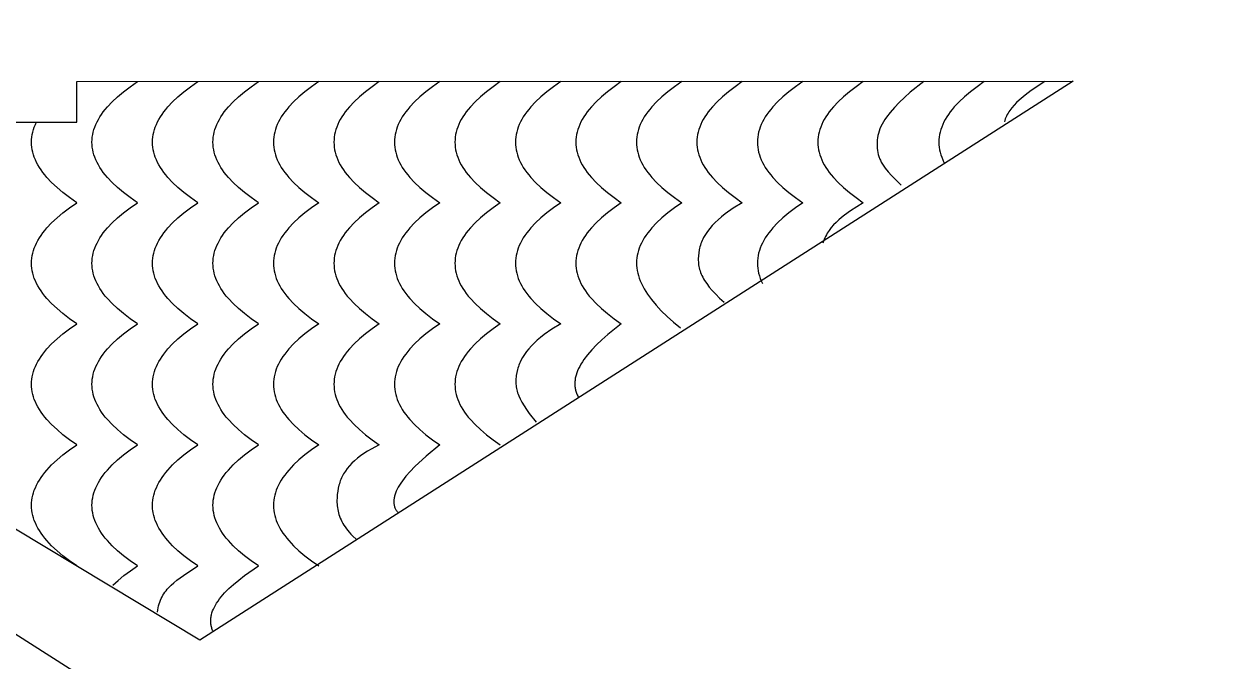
# Model space of a CAD drawing. Extents: x -831 to 1547, y -1426 to -385.
# Drawn here: x 245.9 to 334.8, y -857.3 to -809.9 of the extents above; entities that cross this region are included whole.
import ezdxf

# ---------------------------------------------------------------- set-up
doc = ezdxf.new("R2010")
doc.units = 0
doc.layers.add('CUT', color=18, linetype='CONTINUOUS')
doc.layers.add('ENGRAVE', color=1, linetype='CONTINUOUS')

msp = doc.modelspace()

# ---------------------------------------------------------------- linework, layer by layer
at = {"layer": 'CUT'}
for points in [[(334.842, -861.159), (254.442, -861.159), (174.042, -809.919), (133.842, -809.919), (93.642, -809.919), (13.242, -861.159), (-67.158, -861.159), (-67.158, -926.259), (93.474, -926.259), (133.842, -870.943), (174.211, -926.259), (334.842, -926.259)], [(189.867, -814.177), (237.8, -814.21), (237.8, -817.21), (249.8, -817.21), (249.8, -814.21), (323.919, -814.177), (258.946, -855.743)]]:
    msp.add_lwpolyline(points, close=True, dxfattribs=at)
at = {"layer": 'ENGRAVE'}
for points in [[(252.486, -851.649), (252.874, -851.289), (253.306, -850.929), (253.781, -850.569), (254.3, -850.209), (253.76, -849.834), (253.268, -849.459), (252.823, -849.084), (252.425, -848.709), (252.073, -848.334), (251.915, -848.147), (251.768, -847.959), (251.634, -847.772), (251.51, -847.584), (251.399, -847.397), (251.3, -847.209), (251.212, -847.022), (251.135, -846.834), (251.071, -846.647), (251.018, -846.459), (250.977, -846.272), (250.948, -846.084), (250.93, -845.897), (250.925, -845.709), (250.93, -845.522), (250.948, -845.334), (250.977, -845.147), (251.018, -844.959), (251.071, -844.772), (251.135, -844.584), (251.212, -844.397), (251.3, -844.209), (251.399, -844.022), (251.51, -843.834), (251.634, -843.647), (251.768, -843.459), (251.915, -843.272), (252.073, -843.084), (252.425, -842.709), (252.823, -842.334), (253.268, -841.959), (253.76, -841.584), (254.3, -841.209), (253.76, -840.834), (253.268, -840.459), (252.823, -840.084), (252.425, -839.709), (252.073, -839.334), (251.915, -839.147), (251.768, -838.959), (251.634, -838.772), (251.51, -838.584), (251.399, -838.397), (251.3, -838.209), (251.212, -838.022), (251.135, -837.834), (251.071, -837.647), (251.018, -837.459), (250.977, -837.272), (250.948, -837.084), (250.93, -836.897), (250.925, -836.709), (250.93, -836.522), (250.948, -836.334), (250.977, -836.147), (251.018, -835.959), (251.071, -835.772), (251.135, -835.584), (251.212, -835.397), (251.3, -835.209), (251.399, -835.022), (251.51, -834.834), (251.634, -834.647), (251.768, -834.459), (251.915, -834.272), (252.073, -834.084), (252.425, -833.709), (252.823, -833.334), (253.268, -832.959), (253.76, -832.584), (254.3, -832.209), (253.76, -831.834), (253.268, -831.459), (252.823, -831.084), (252.425, -830.709), (252.073, -830.334), (251.915, -830.147), (251.768, -829.959), (251.634, -829.772), (251.51, -829.584), (251.399, -829.397), (251.3, -829.209), (251.212, -829.022), (251.135, -828.834), (251.071, -828.647), (251.018, -828.459), (250.977, -828.272), (250.948, -828.084), (250.93, -827.897), (250.925, -827.709), (250.93, -827.522), (250.948, -827.334), (250.977, -827.147), (251.018, -826.959), (251.071, -826.772), (251.135, -826.584), (251.212, -826.397), (251.3, -826.209), (251.399, -826.022), (251.51, -825.834), (251.634, -825.647), (251.768, -825.459), (251.915, -825.272), (252.073, -825.084), (252.425, -824.709), (252.823, -824.334), (253.268, -823.959), (253.76, -823.584), (254.3, -823.209), (253.76, -822.834), (253.268, -822.459), (252.823, -822.084), (252.425, -821.709), (252.073, -821.334), (251.915, -821.147), (251.768, -820.959), (251.634, -820.772), (251.51, -820.584), (251.399, -820.397), (251.3, -820.209), (251.212, -820.022), (251.135, -819.834), (251.071, -819.647), (251.018, -819.459), (250.977, -819.272), (250.948, -819.084), (250.93, -818.897), (250.925, -818.709), (250.93, -818.522), (250.948, -818.334), (250.977, -818.147), (251.018, -817.959), (251.071, -817.772), (251.135, -817.584), (251.212, -817.397), (251.3, -817.209), (251.399, -817.022), (251.51, -816.834), (251.634, -816.647), (251.768, -816.459), (251.915, -816.272), (252.073, -816.084), (252.425, -815.709), (252.823, -815.334), (253.268, -814.959), (253.76, -814.584), (254.3, -814.209)], [(255.8, -853.645), (255.82, -853.485), (255.847, -853.331), (255.88, -853.183), (255.919, -853.04), (255.965, -852.902), (256.016, -852.769), (256.072, -852.64), (256.134, -852.516), (256.202, -852.396), (256.274, -852.28), (256.351, -852.168), (256.433, -852.059), (256.52, -851.953), (256.611, -851.849), (256.805, -851.651), (257.015, -851.461), (257.239, -851.278), (257.724, -850.924), (258.8, -850.209), (258.26, -849.834), (257.768, -849.459), (257.323, -849.084), (256.925, -848.709), (256.573, -848.334), (256.415, -848.147), (256.268, -847.959), (256.134, -847.772), (256.01, -847.584), (255.899, -847.397), (255.8, -847.209), (255.712, -847.022), (255.635, -846.834), (255.571, -846.647), (255.518, -846.459), (255.477, -846.272), (255.448, -846.084), (255.438, -845.991), (255.43, -845.897), (255.425, -845.709), (255.43, -845.522), (255.448, -845.334), (255.477, -845.147), (255.518, -844.959), (255.571, -844.772), (255.635, -844.584), (255.712, -844.397), (255.8, -844.209), (255.899, -844.022), (256.01, -843.834), (256.134, -843.647), (256.268, -843.459), (256.415, -843.272), (256.573, -843.084), (256.925, -842.709), (257.323, -842.334), (257.768, -841.959), (258.26, -841.584), (258.8, -841.209), (258.26, -840.834), (257.768, -840.459), (257.323, -840.084), (256.925, -839.709), (256.573, -839.334), (256.415, -839.147), (256.268, -838.959), (256.134, -838.772), (256.01, -838.584), (255.899, -838.397), (255.8, -838.209), (255.712, -838.022), (255.635, -837.834), (255.571, -837.647), (255.518, -837.459), (255.477, -837.272), (255.448, -837.084), (255.43, -836.897), (255.425, -836.709), (255.43, -836.522), (255.448, -836.334), (255.477, -836.147), (255.518, -835.959), (255.571, -835.772), (255.635, -835.584), (255.712, -835.397), (255.8, -835.209), (255.899, -835.022), (256.01, -834.834), (256.134, -834.647), (256.268, -834.459), (256.415, -834.272), (256.573, -834.084), (256.925, -833.709), (257.323, -833.334), (257.768, -832.959), (258.26, -832.584), (258.8, -832.209), (258.26, -831.834), (257.768, -831.459), (257.323, -831.084), (256.925, -830.709), (256.573, -830.334), (256.415, -830.147), (256.268, -829.959), (256.134, -829.772), (256.01, -829.584), (255.899, -829.397), (255.8, -829.209), (255.712, -829.022), (255.635, -828.834), (255.571, -828.647), (255.518, -828.459), (255.477, -828.272), (255.448, -828.084), (255.43, -827.897), (255.425, -827.709), (255.43, -827.522), (255.448, -827.334), (255.477, -827.147), (255.518, -826.959), (255.571, -826.772), (255.635, -826.584), (255.712, -826.397), (255.8, -826.209), (255.899, -826.022), (256.01, -825.834), (256.134, -825.647), (256.268, -825.459), (256.415, -825.272), (256.573, -825.084), (256.925, -824.709), (257.323, -824.334), (257.768, -823.959), (258.26, -823.584), (258.8, -823.209), (258.26, -822.834), (257.768, -822.459), (257.323, -822.084), (256.925, -821.709), (256.573, -821.334), (256.415, -821.147), (256.268, -820.959), (256.134, -820.772), (256.01, -820.584), (255.899, -820.397), (255.8, -820.209), (255.712, -820.022), (255.635, -819.834), (255.571, -819.647), (255.518, -819.459), (255.477, -819.272), (255.448, -819.084), (255.43, -818.897), (255.425, -818.709), (255.43, -818.522), (255.448, -818.334), (255.477, -818.147), (255.518, -817.959), (255.571, -817.772), (255.635, -817.584), (255.712, -817.397), (255.8, -817.209), (255.899, -817.022), (256.01, -816.834), (256.134, -816.647), (256.268, -816.459), (256.415, -816.272), (256.573, -816.084), (256.925, -815.709), (257.323, -815.334), (257.768, -814.959), (258.26, -814.584), (258.8, -814.209)], [(259.928, -855.069), (259.9, -855.004), (259.875, -854.939), (259.852, -854.874), (259.831, -854.808), (259.813, -854.742), (259.798, -854.676), (259.785, -854.609), (259.775, -854.542), (259.767, -854.475), (259.762, -854.407), (259.759, -854.339), (259.76, -854.271), (259.762, -854.202), (259.767, -854.133), (259.775, -854.063), (259.785, -853.993), (259.798, -853.923), (259.814, -853.852), (259.852, -853.71), (259.901, -853.566), (259.96, -853.42), (260.03, -853.274), (260.109, -853.125), (260.199, -852.976), (260.3, -852.825), (260.41, -852.673), (260.528, -852.521), (260.794, -852.215), (261.1, -851.905), (261.448, -851.588), (261.839, -851.263), (262.277, -850.926), (263.3, -850.209), (262.76, -849.834), (262.268, -849.459), (261.823, -849.084), (261.425, -848.709), (261.073, -848.334), (260.915, -848.147), (260.768, -847.959), (260.634, -847.772), (260.51, -847.584), (260.399, -847.397), (260.3, -847.209), (260.212, -847.022), (260.135, -846.834), (260.071, -846.647), (260.018, -846.459), (259.977, -846.272), (259.948, -846.084), (259.93, -845.897), (259.925, -845.709), (259.93, -845.522), (259.948, -845.334), (259.977, -845.147), (260.018, -844.959), (260.071, -844.772), (260.135, -844.584), (260.212, -844.397), (260.3, -844.209), (260.399, -844.022), (260.51, -843.834), (260.634, -843.647), (260.768, -843.459), (260.915, -843.272), (261.073, -843.084), (261.425, -842.709), (261.823, -842.334), (262.268, -841.959), (262.76, -841.584), (263.3, -841.209), (262.76, -840.834), (262.268, -840.459), (261.823, -840.084), (261.425, -839.709), (261.073, -839.334), (260.915, -839.147), (260.768, -838.959), (260.634, -838.772), (260.51, -838.584), (260.399, -838.397), (260.3, -838.209), (260.212, -838.022), (260.135, -837.834), (260.071, -837.647), (260.018, -837.459), (259.977, -837.272), (259.948, -837.084), (259.93, -836.897), (259.925, -836.709), (259.93, -836.522), (259.948, -836.334), (259.977, -836.147), (260.018, -835.959), (260.071, -835.772), (260.135, -835.584), (260.212, -835.397), (260.3, -835.209), (260.399, -835.022), (260.51, -834.834), (260.634, -834.647), (260.768, -834.459), (260.915, -834.272), (261.073, -834.084), (261.425, -833.709), (261.823, -833.334), (262.268, -832.959), (262.76, -832.584), (263.3, -832.209), (262.76, -831.834), (262.268, -831.459), (261.823, -831.084), (261.425, -830.709), (261.073, -830.334), (260.915, -830.147), (260.768, -829.959), (260.634, -829.772), (260.51, -829.584), (260.399, -829.397), (260.3, -829.209), (260.212, -829.022), (260.135, -828.834), (260.071, -828.647), (260.018, -828.459), (259.977, -828.272), (259.948, -828.084), (259.93, -827.897), (259.925, -827.709), (259.93, -827.522), (259.948, -827.334), (259.977, -827.147), (260.018, -826.959), (260.071, -826.772), (260.135, -826.584), (260.212, -826.397), (260.3, -826.209), (260.399, -826.022), (260.51, -825.834), (260.634, -825.647), (260.768, -825.459), (260.915, -825.272), (261.073, -825.084), (261.425, -824.709), (261.823, -824.334), (262.268, -823.959), (262.76, -823.584), (263.3, -823.209), (262.76, -822.834), (262.268, -822.459), (261.823, -822.084), (261.425, -821.709), (261.073, -821.334), (260.915, -821.147), (260.768, -820.959), (260.634, -820.772), (260.51, -820.584), (260.399, -820.397), (260.3, -820.209), (260.212, -820.022), (260.135, -819.834), (260.071, -819.647), (260.018, -819.459), (259.977, -819.272), (259.948, -819.084), (259.93, -818.897), (259.925, -818.709), (259.93, -818.522), (259.948, -818.334), (259.977, -818.147), (260.018, -817.959), (260.071, -817.772), (260.135, -817.584), (260.212, -817.397), (260.3, -817.209), (260.399, -817.022), (260.51, -816.834), (260.634, -816.647), (260.768, -816.459), (260.915, -816.272), (261.073, -816.084), (261.425, -815.709), (261.823, -815.334), (262.268, -814.959), (262.76, -814.584), (263.3, -814.209)], [(267.8, -814.209), (267.26, -814.584), (266.768, -814.959), (266.323, -815.334), (265.925, -815.709), (265.573, -816.084), (265.415, -816.272), (265.268, -816.459), (265.134, -816.647), (265.01, -816.834), (264.899, -817.022), (264.8, -817.209), (264.712, -817.397), (264.635, -817.584), (264.571, -817.772), (264.518, -817.959), (264.477, -818.147), (264.448, -818.334), (264.43, -818.522), (264.425, -818.709), (264.43, -818.897), (264.448, -819.084), (264.477, -819.272), (264.518, -819.459), (264.571, -819.647), (264.635, -819.834), (264.712, -820.022), (264.8, -820.209), (264.899, -820.397), (265.01, -820.584), (265.134, -820.772), (265.268, -820.959), (265.415, -821.147), (265.573, -821.334), (265.925, -821.709), (266.323, -822.084), (266.768, -822.459), (267.26, -822.834), (267.8, -823.209), (267.26, -823.584), (266.768, -823.959), (266.323, -824.334), (265.925, -824.709), (265.573, -825.084), (265.415, -825.272), (265.268, -825.459), (265.134, -825.647), (265.01, -825.834), (264.899, -826.022), (264.8, -826.209), (264.712, -826.397), (264.635, -826.584), (264.571, -826.772), (264.518, -826.959), (264.477, -827.147), (264.448, -827.334), (264.43, -827.522), (264.425, -827.709), (264.43, -827.897), (264.448, -828.084), (264.477, -828.272), (264.518, -828.459), (264.571, -828.647), (264.635, -828.834), (264.712, -829.022), (264.8, -829.209), (264.899, -829.397), (265.01, -829.584), (265.134, -829.772), (265.268, -829.959), (265.415, -830.147), (265.573, -830.334), (265.925, -830.709), (266.323, -831.084), (266.768, -831.459), (267.26, -831.834), (267.8, -832.209), (267.26, -832.584), (266.768, -832.959), (266.323, -833.334), (265.925, -833.709), (265.573, -834.084), (265.415, -834.272), (265.268, -834.459), (265.134, -834.647), (265.01, -834.834), (264.899, -835.022), (264.8, -835.209), (264.712, -835.397), (264.635, -835.584), (264.571, -835.772), (264.518, -835.959), (264.477, -836.147), (264.448, -836.334), (264.43, -836.522), (264.425, -836.709), (264.43, -836.897), (264.448, -837.084), (264.477, -837.272), (264.518, -837.459), (264.571, -837.647), (264.635, -837.834), (264.712, -838.022), (264.8, -838.209), (264.899, -838.397), (265.01, -838.584), (265.134, -838.772), (265.268, -838.959), (265.415, -839.147), (265.573, -839.334), (265.925, -839.709), (266.323, -840.084), (266.768, -840.459), (267.26, -840.834), (267.8, -841.209), (267.26, -841.584), (266.768, -841.959), (266.323, -842.334), (265.925, -842.709), (265.573, -843.084), (265.415, -843.272), (265.268, -843.459), (265.134, -843.647), (265.01, -843.834), (264.899, -844.022), (264.8, -844.209), (264.712, -844.397), (264.635, -844.584), (264.571, -844.772), (264.518, -844.959), (264.477, -845.147), (264.448, -845.334), (264.43, -845.522), (264.425, -845.709), (264.43, -845.897), (264.448, -846.084), (264.477, -846.272), (264.518, -846.459), (264.571, -846.647), (264.635, -846.834), (264.712, -847.022), (264.8, -847.209), (264.899, -847.397), (265.01, -847.584), (265.134, -847.772), (265.268, -847.959), (265.415, -848.147), (265.573, -848.334), (265.925, -848.709), (266.323, -849.084), (266.768, -849.459), (267.26, -849.834), (267.8, -850.209)], [(272.3, -814.209), (271.76, -814.584), (271.268, -814.959), (270.823, -815.334), (270.425, -815.709), (270.073, -816.084), (269.915, -816.272), (269.768, -816.459), (269.634, -816.647), (269.51, -816.834), (269.399, -817.022), (269.3, -817.209), (269.212, -817.397), (269.135, -817.584), (269.071, -817.772), (269.018, -817.959), (268.977, -818.147), (268.948, -818.334), (268.93, -818.522), (268.925, -818.709), (268.93, -818.897), (268.948, -819.084), (268.977, -819.272), (269.018, -819.459), (269.071, -819.647), (269.135, -819.834), (269.212, -820.022), (269.3, -820.209), (269.399, -820.397), (269.51, -820.584), (269.634, -820.772), (269.768, -820.959), (269.915, -821.147), (270.073, -821.334), (270.425, -821.709), (270.823, -822.084), (271.268, -822.459), (271.76, -822.834), (272.3, -823.209), (271.76, -823.584), (271.268, -823.959), (270.823, -824.334), (270.425, -824.709), (270.073, -825.084), (269.915, -825.272), (269.768, -825.459), (269.634, -825.647), (269.51, -825.834), (269.399, -826.022), (269.3, -826.209), (269.212, -826.397), (269.135, -826.584), (269.071, -826.772), (269.018, -826.959), (268.977, -827.147), (268.948, -827.334), (268.93, -827.522), (268.925, -827.709), (268.93, -827.897), (268.948, -828.084), (268.977, -828.272), (269.018, -828.459), (269.071, -828.647), (269.135, -828.834), (269.212, -829.022), (269.3, -829.209), (269.399, -829.397), (269.51, -829.584), (269.634, -829.772), (269.768, -829.959), (269.915, -830.147), (270.073, -830.334), (270.425, -830.709), (270.823, -831.084), (271.268, -831.459), (271.76, -831.834), (272.3, -832.209), (271.76, -832.584), (271.268, -832.959), (270.823, -833.334), (270.425, -833.709), (270.073, -834.084), (269.915, -834.272), (269.768, -834.459), (269.634, -834.647), (269.51, -834.834), (269.399, -835.022), (269.3, -835.209), (269.212, -835.397), (269.135, -835.584), (269.071, -835.772), (269.018, -835.959), (268.977, -836.147), (268.948, -836.334), (268.93, -836.522), (268.925, -836.709), (268.93, -836.897), (268.948, -837.084), (268.977, -837.272), (269.018, -837.459), (269.071, -837.647), (269.135, -837.834), (269.212, -838.022), (269.3, -838.209), (269.399, -838.397), (269.51, -838.584), (269.634, -838.772), (269.768, -838.959), (269.915, -839.147), (270.073, -839.334), (270.425, -839.709), (270.823, -840.084), (271.268, -840.459), (271.76, -840.834), (272.3, -841.209), (271.689, -841.528), (271.409, -841.694), (271.146, -841.863), (270.899, -842.036), (270.67, -842.214), (270.457, -842.395), (270.261, -842.581), (270.082, -842.77), (269.92, -842.964), (269.775, -843.161), (269.646, -843.363), (269.588, -843.465), (269.534, -843.569), (269.484, -843.673), (269.439, -843.778), (269.398, -843.884), (269.361, -843.992), (269.328, -844.1), (269.3, -844.209), (269.25, -844.432), (269.207, -844.661), (269.174, -844.896), (269.152, -845.136), (269.145, -845.38), (269.147, -845.504), (269.154, -845.629), (269.165, -845.755), (269.181, -845.881), (269.202, -846.008), (269.228, -846.137), (269.26, -846.265), (269.298, -846.395), (269.342, -846.525), (269.393, -846.655), (269.45, -846.786), (269.515, -846.918), (269.586, -847.049), (269.666, -847.181), (269.753, -847.313), (269.848, -847.445), (269.952, -847.578), (270.064, -847.71), (270.185, -847.842), (270.316, -847.974), (270.605, -848.238)], [(276.8, -814.209), (276.26, -814.584), (275.768, -814.959), (275.323, -815.334), (274.925, -815.709), (274.573, -816.084), (274.415, -816.272), (274.268, -816.459), (274.134, -816.647), (274.01, -816.834), (273.899, -817.022), (273.8, -817.209), (273.712, -817.397), (273.635, -817.584), (273.571, -817.772), (273.518, -817.959), (273.477, -818.147), (273.448, -818.334), (273.43, -818.522), (273.425, -818.709), (273.43, -818.897), (273.448, -819.084), (273.477, -819.272), (273.518, -819.459), (273.571, -819.647), (273.635, -819.834), (273.712, -820.022), (273.8, -820.209), (273.899, -820.397), (274.01, -820.584), (274.134, -820.772), (274.268, -820.959), (274.415, -821.147), (274.573, -821.334), (274.925, -821.709), (275.323, -822.084), (275.768, -822.459), (276.26, -822.834), (276.8, -823.209), (276.26, -823.584), (275.768, -823.959), (275.323, -824.334), (274.925, -824.709), (274.573, -825.084), (274.415, -825.272), (274.268, -825.459), (274.134, -825.647), (274.01, -825.834), (273.899, -826.022), (273.8, -826.209), (273.712, -826.397), (273.635, -826.584), (273.571, -826.772), (273.518, -826.959), (273.477, -827.147), (273.448, -827.334), (273.43, -827.522), (273.425, -827.709), (273.43, -827.897), (273.448, -828.084), (273.477, -828.272), (273.518, -828.459), (273.571, -828.647), (273.635, -828.834), (273.712, -829.022), (273.8, -829.209), (273.899, -829.397), (274.01, -829.584), (274.134, -829.772), (274.268, -829.959), (274.415, -830.147), (274.573, -830.334), (274.925, -830.709), (275.323, -831.084), (275.768, -831.459), (276.26, -831.834), (276.8, -832.209), (276.26, -832.584), (275.768, -832.959), (275.323, -833.334), (274.925, -833.709), (274.573, -834.084), (274.415, -834.272), (274.268, -834.459), (274.134, -834.647), (274.01, -834.834), (273.899, -835.022), (273.8, -835.209), (273.712, -835.397), (273.635, -835.584), (273.571, -835.772), (273.518, -835.959), (273.477, -836.147), (273.448, -836.334), (273.43, -836.522), (273.425, -836.709), (273.43, -836.897), (273.448, -837.084), (273.477, -837.272), (273.518, -837.459), (273.571, -837.647), (273.635, -837.834), (273.712, -838.022), (273.8, -838.209), (273.899, -838.397), (274.01, -838.584), (274.134, -838.772), (274.268, -838.959), (274.415, -839.147), (274.573, -839.334), (274.925, -839.709), (275.323, -840.084), (275.768, -840.459), (276.26, -840.834), (276.8, -841.209), (275.779, -842.049), (274.939, -842.829), (274.587, -843.196), (274.279, -843.549), (274.017, -843.887), (273.903, -844.05), (273.8, -844.209), (273.708, -844.365), (273.627, -844.517), (273.558, -844.665), (273.5, -844.81), (273.453, -844.951), (273.434, -845.02), (273.418, -845.088), (273.404, -845.155), (273.393, -845.221), (273.385, -845.286), (273.38, -845.351), (273.378, -845.414), (273.378, -845.477), (273.382, -845.538), (273.388, -845.599), (273.397, -845.659), (273.409, -845.717), (273.423, -845.775), (273.441, -845.832), (273.461, -845.888), (273.484, -845.943), (273.51, -845.997), (273.538, -846.05), (273.57, -846.102), (273.604, -846.154), (273.641, -846.204), (273.681, -846.253)], [(281.3, -814.209), (280.76, -814.584), (280.268, -814.959), (279.823, -815.334), (279.425, -815.709), (279.073, -816.084), (278.915, -816.272), (278.768, -816.459), (278.634, -816.647), (278.51, -816.834), (278.399, -817.022), (278.3, -817.209), (278.212, -817.397), (278.135, -817.584), (278.071, -817.772), (278.018, -817.959), (277.977, -818.147), (277.948, -818.334), (277.93, -818.522), (277.925, -818.709), (277.93, -818.897), (277.948, -819.084), (277.977, -819.272), (278.018, -819.459), (278.071, -819.647), (278.135, -819.834), (278.212, -820.022), (278.3, -820.209), (278.399, -820.397), (278.51, -820.584), (278.634, -820.772), (278.768, -820.959), (278.915, -821.147), (279.073, -821.334), (279.425, -821.709), (279.823, -822.084), (280.268, -822.459), (280.76, -822.834), (281.3, -823.209), (280.76, -823.584), (280.268, -823.959), (279.823, -824.334), (279.425, -824.709), (279.073, -825.084), (278.915, -825.272), (278.768, -825.459), (278.634, -825.647), (278.51, -825.834), (278.399, -826.022), (278.3, -826.209), (278.212, -826.397), (278.135, -826.584), (278.071, -826.772), (278.018, -826.959), (277.977, -827.147), (277.948, -827.334), (277.93, -827.522), (277.925, -827.709), (277.93, -827.897), (277.948, -828.084), (277.977, -828.272), (278.018, -828.459), (278.071, -828.647), (278.135, -828.834), (278.212, -829.022), (278.3, -829.209), (278.399, -829.397), (278.51, -829.584), (278.634, -829.772), (278.768, -829.959), (278.915, -830.147), (279.073, -830.334), (279.425, -830.709), (279.823, -831.084), (280.268, -831.459), (280.76, -831.834), (281.3, -832.209), (280.76, -832.584), (280.268, -832.959), (279.823, -833.334), (279.425, -833.709), (279.073, -834.084), (278.915, -834.272), (278.768, -834.459), (278.634, -834.647), (278.51, -834.834), (278.399, -835.022), (278.3, -835.209), (278.212, -835.397), (278.135, -835.584), (278.071, -835.772), (278.018, -835.959), (277.977, -836.147), (277.948, -836.334), (277.93, -836.522), (277.925, -836.709), (277.93, -836.897), (277.948, -837.084), (277.977, -837.272), (278.018, -837.459), (278.071, -837.647), (278.135, -837.834), (278.212, -838.022), (278.3, -838.209), (278.399, -838.397), (278.51, -838.584), (278.634, -838.772), (278.768, -838.959), (278.915, -839.147), (279.073, -839.334), (279.425, -839.709), (279.823, -840.084), (280.268, -840.459), (280.76, -840.834), (281.3, -841.209)], [(285.8, -814.209), (285.26, -814.584), (284.768, -814.959), (284.323, -815.334), (283.925, -815.709), (283.573, -816.084), (283.415, -816.272), (283.268, -816.459), (283.134, -816.647), (283.01, -816.834), (282.899, -817.022), (282.8, -817.209), (282.712, -817.397), (282.635, -817.584), (282.571, -817.772), (282.518, -817.959), (282.477, -818.147), (282.448, -818.334), (282.43, -818.522), (282.425, -818.709), (282.43, -818.897), (282.448, -819.084), (282.477, -819.272), (282.518, -819.459), (282.571, -819.647), (282.635, -819.834), (282.712, -820.022), (282.8, -820.209), (282.899, -820.397), (283.01, -820.584), (283.134, -820.772), (283.268, -820.959), (283.415, -821.147), (283.573, -821.334), (283.925, -821.709), (284.323, -822.084), (284.768, -822.459), (285.26, -822.834), (285.8, -823.209), (285.26, -823.584), (284.768, -823.959), (284.323, -824.334), (283.925, -824.709), (283.573, -825.084), (283.415, -825.272), (283.268, -825.459), (283.134, -825.647), (283.01, -825.834), (282.899, -826.022), (282.8, -826.209), (282.712, -826.397), (282.635, -826.584), (282.571, -826.772), (282.518, -826.959), (282.477, -827.147), (282.448, -827.334), (282.43, -827.522), (282.425, -827.709), (282.43, -827.897), (282.448, -828.084), (282.477, -828.272), (282.518, -828.459), (282.571, -828.647), (282.635, -828.834), (282.712, -829.022), (282.8, -829.209), (282.899, -829.397), (283.01, -829.584), (283.134, -829.772), (283.268, -829.959), (283.415, -830.147), (283.573, -830.334), (283.925, -830.709), (284.323, -831.084), (284.768, -831.459), (285.26, -831.834), (285.8, -832.209), (285.144, -832.609), (284.561, -833.017), (284.297, -833.224), (284.05, -833.432), (283.821, -833.643), (283.611, -833.855), (283.418, -834.069), (283.244, -834.285), (283.087, -834.503), (282.949, -834.723), (282.828, -834.945), (282.775, -835.056), (282.726, -835.168), (282.681, -835.281), (282.642, -835.394), (282.606, -835.507), (282.575, -835.621), (282.524, -835.846), (282.485, -836.063), (282.471, -836.17), (282.46, -836.276), (282.453, -836.382), (282.45, -836.487), (282.452, -836.592), (282.457, -836.696), (282.467, -836.802), (282.481, -836.907), (282.5, -837.014), (282.524, -837.121), (282.553, -837.23), (282.587, -837.341), (282.627, -837.453), (282.672, -837.567), (282.779, -837.803), (282.91, -838.049), (283.065, -838.309), (283.247, -838.583), (283.457, -838.875), (283.963, -839.517)], [(290.3, -814.209), (289.76, -814.584), (289.268, -814.959), (288.823, -815.334), (288.425, -815.709), (288.073, -816.084), (287.915, -816.272), (287.768, -816.459), (287.634, -816.647), (287.51, -816.834), (287.399, -817.022), (287.3, -817.209), (287.212, -817.397), (287.135, -817.584), (287.071, -817.772), (287.018, -817.959), (286.977, -818.147), (286.948, -818.334), (286.93, -818.522), (286.925, -818.709), (286.93, -818.897), (286.948, -819.084), (286.977, -819.272), (287.018, -819.459), (287.071, -819.647), (287.135, -819.834), (287.212, -820.022), (287.3, -820.209), (287.399, -820.397), (287.51, -820.584), (287.634, -820.772), (287.768, -820.959), (287.915, -821.147), (288.073, -821.334), (288.425, -821.709), (288.823, -822.084), (289.268, -822.459), (289.76, -822.834), (290.3, -823.209), (289.76, -823.584), (289.268, -823.959), (288.823, -824.334), (288.425, -824.709), (288.073, -825.084), (287.915, -825.272), (287.768, -825.459), (287.634, -825.647), (287.51, -825.834), (287.399, -826.022), (287.3, -826.209), (287.212, -826.397), (287.135, -826.584), (287.071, -826.772), (287.018, -826.959), (286.977, -827.147), (286.948, -827.334), (286.93, -827.522), (286.925, -827.709), (286.93, -827.897), (286.948, -828.084), (286.977, -828.272), (287.018, -828.459), (287.071, -828.647), (287.135, -828.834), (287.212, -829.022), (287.3, -829.209), (287.399, -829.397), (287.51, -829.584), (287.634, -829.772), (287.768, -829.959), (287.915, -830.147), (288.073, -830.334), (288.425, -830.709), (288.823, -831.084), (289.268, -831.459), (289.76, -831.834), (290.3, -832.209), (289.287, -833.013), (288.847, -833.401), (288.45, -833.781), (288.097, -834.151), (287.788, -834.513), (287.522, -834.866), (287.405, -835.039), (287.3, -835.209), (287.205, -835.378), (287.121, -835.544), (287.048, -835.709), (286.986, -835.87), (286.935, -836.03), (286.895, -836.188), (286.879, -836.265), (286.866, -836.343), (286.856, -836.42), (286.848, -836.496), (286.843, -836.571), (286.841, -836.647), (286.841, -836.721), (286.844, -836.795), (286.85, -836.869), (286.859, -836.941), (286.87, -837.014), (286.884, -837.086), (286.901, -837.157), (286.92, -837.227), (286.943, -837.298), (286.968, -837.367), (286.995, -837.436), (287.026, -837.505), (287.059, -837.572), (287.095, -837.64)], [(294.8, -814.209), (294.26, -814.584), (293.768, -814.959), (293.323, -815.334), (292.925, -815.709), (292.573, -816.084), (292.415, -816.272), (292.268, -816.459), (292.134, -816.647), (292.01, -816.834), (291.899, -817.022), (291.8, -817.209), (291.712, -817.397), (291.635, -817.584), (291.571, -817.772), (291.518, -817.959), (291.477, -818.147), (291.448, -818.334), (291.43, -818.522), (291.425, -818.709), (291.43, -818.897), (291.448, -819.084), (291.477, -819.272), (291.518, -819.459), (291.571, -819.647), (291.635, -819.834), (291.712, -820.022), (291.8, -820.209), (291.899, -820.397), (292.01, -820.584), (292.134, -820.772), (292.268, -820.959), (292.415, -821.147), (292.573, -821.334), (292.925, -821.709), (293.323, -822.084), (293.768, -822.459), (294.26, -822.834), (294.8, -823.209), (294.26, -823.584), (293.768, -823.959), (293.323, -824.334), (292.925, -824.709), (292.573, -825.084), (292.415, -825.272), (292.268, -825.459), (292.134, -825.647), (292.01, -825.834), (291.899, -826.022), (291.8, -826.209), (291.712, -826.396), (291.636, -826.582), (291.572, -826.767), (291.521, -826.952), (291.48, -827.136), (291.452, -827.32), (291.435, -827.505), (291.431, -827.597), (291.43, -827.69), (291.437, -827.875), (291.455, -828.061), (291.484, -828.249), (291.525, -828.437), (291.577, -828.627), (291.64, -828.819), (291.714, -829.013), (291.8, -829.209), (291.896, -829.407), (292.004, -829.606), (292.123, -829.807), (292.254, -830.008), (292.549, -830.415), (292.89, -830.827), (293.276, -831.244), (293.708, -831.666), (294.185, -832.092), (294.707, -832.524)], [(299.3, -814.209), (298.76, -814.584), (298.268, -814.959), (297.823, -815.334), (297.425, -815.709), (297.073, -816.084), (296.915, -816.272), (296.768, -816.459), (296.634, -816.647), (296.51, -816.834), (296.399, -817.022), (296.3, -817.209), (296.212, -817.397), (296.135, -817.584), (296.071, -817.772), (296.018, -817.959), (295.977, -818.147), (295.948, -818.334), (295.93, -818.522), (295.926, -818.616), (295.925, -818.709), (295.93, -818.897), (295.948, -819.084), (295.977, -819.272), (296.018, -819.459), (296.071, -819.647), (296.135, -819.834), (296.212, -820.022), (296.3, -820.209), (296.399, -820.397), (296.51, -820.584), (296.634, -820.772), (296.768, -820.959), (296.915, -821.147), (297.073, -821.334), (297.425, -821.709), (297.823, -822.084), (298.268, -822.459), (298.76, -822.834), (299.3, -823.209), (298.623, -823.626), (298.026, -824.049), (297.757, -824.262), (297.508, -824.477), (297.278, -824.694), (297.068, -824.912), (296.878, -825.131), (296.707, -825.352), (296.557, -825.575), (296.425, -825.799), (296.367, -825.912), (296.314, -826.025), (296.266, -826.138), (296.222, -826.252), (296.184, -826.366), (296.15, -826.48), (296.122, -826.595), (296.098, -826.71), (296.061, -826.939), (296.037, -827.165), (296.026, -827.388), (296.027, -827.499), (296.031, -827.61), (296.04, -827.721), (296.054, -827.833), (296.073, -827.944), (296.096, -828.056), (296.125, -828.169), (296.159, -828.282), (296.198, -828.396), (296.244, -828.511), (296.295, -828.627), (296.353, -828.745), (296.418, -828.864), (296.489, -828.984), (296.652, -829.229), (296.844, -829.483), (297.068, -829.745), (297.324, -830.016), (297.614, -830.299), (297.941, -830.594)], [(303.8, -814.209), (303.26, -814.584), (302.768, -814.959), (302.323, -815.334), (301.925, -815.709), (301.573, -816.084), (301.415, -816.272), (301.268, -816.459), (301.134, -816.647), (301.01, -816.834), (300.899, -817.022), (300.8, -817.209), (300.712, -817.397), (300.635, -817.584), (300.571, -817.772), (300.518, -817.959), (300.477, -818.147), (300.448, -818.334), (300.43, -818.522), (300.425, -818.709), (300.43, -818.897), (300.448, -819.084), (300.477, -819.272), (300.518, -819.459), (300.571, -819.647), (300.635, -819.834), (300.712, -820.022), (300.8, -820.209), (300.899, -820.397), (301.01, -820.584), (301.134, -820.772), (301.268, -820.959), (301.415, -821.147), (301.573, -821.334), (301.925, -821.709), (302.323, -822.084), (302.768, -822.459), (303.26, -822.834), (303.8, -823.209), (303.26, -823.584), (302.768, -823.959), (302.323, -824.334), (301.925, -824.709), (301.573, -825.084), (301.415, -825.272), (301.268, -825.459), (301.134, -825.647), (301.01, -825.834), (300.899, -826.022), (300.8, -826.209), (300.712, -826.397), (300.635, -826.584), (300.571, -826.772), (300.518, -826.959), (300.477, -827.147), (300.448, -827.334), (300.43, -827.522), (300.425, -827.709), (300.43, -827.897), (300.448, -828.084), (300.477, -828.272), (300.518, -828.459), (300.571, -828.647), (300.635, -828.834), (300.712, -829.022), (300.8, -829.209)], [(308.3, -814.209), (307.76, -814.584), (307.268, -814.959), (306.823, -815.334), (306.425, -815.709), (306.073, -816.084), (305.915, -816.272), (305.768, -816.459), (305.634, -816.647), (305.51, -816.834), (305.399, -817.022), (305.3, -817.209), (305.212, -817.397), (305.135, -817.584), (305.071, -817.772), (305.018, -817.959), (304.977, -818.147), (304.948, -818.334), (304.93, -818.522), (304.925, -818.709), (304.93, -818.897), (304.948, -819.084), (304.977, -819.272), (305.018, -819.459), (305.071, -819.647), (305.135, -819.834), (305.212, -820.022), (305.3, -820.209), (305.399, -820.397), (305.51, -820.584), (305.634, -820.772), (305.768, -820.959), (305.915, -821.147), (306.073, -821.334), (306.425, -821.709), (306.823, -822.084), (307.268, -822.459), (307.76, -822.834), (308.3, -823.209), (307.345, -823.824), (306.894, -824.148), (306.679, -824.317), (306.473, -824.492), (306.277, -824.674), (306.093, -824.864), (305.921, -825.062), (305.764, -825.269), (305.69, -825.377), (305.621, -825.487), (305.556, -825.6), (305.496, -825.716), (305.44, -825.834), (305.388, -825.956), (305.341, -826.081), (305.3, -826.209)], [(312.8, -814.209), (311.8, -815.001), (311.363, -815.387), (310.967, -815.765), (310.613, -816.137), (310.3, -816.501), (310.029, -816.859), (309.909, -817.035), (309.8, -817.209), (309.702, -817.382), (309.616, -817.553), (309.542, -817.722), (309.48, -817.889), (309.429, -818.054), (309.389, -818.218), (309.359, -818.38), (309.338, -818.54), (309.326, -818.699), (309.323, -818.856), (309.328, -819.011), (309.341, -819.165), (309.361, -819.317), (309.387, -819.467), (309.42, -819.616), (309.459, -819.764), (309.482, -819.837), (309.508, -819.911), (309.537, -819.984), (309.57, -820.057), (309.643, -820.203), (309.728, -820.349), (309.822, -820.493), (309.925, -820.636), (310.15, -820.915), (310.392, -821.185), (310.642, -821.441), (311.125, -821.904)], [(317.3, -814.209), (316.76, -814.584), (316.268, -814.959), (315.823, -815.334), (315.425, -815.709), (315.073, -816.084), (314.915, -816.272), (314.768, -816.459), (314.634, -816.647), (314.51, -816.834), (314.399, -817.022), (314.3, -817.209), (314.212, -817.397), (314.135, -817.584), (314.071, -817.772), (314.018, -817.959), (313.977, -818.147), (313.948, -818.334), (313.93, -818.522), (313.926, -818.616), (313.925, -818.709), (313.93, -818.897), (313.948, -819.084), (313.977, -819.272), (314.018, -819.459), (314.071, -819.647), (314.135, -819.834), (314.212, -820.022), (314.3, -820.209)], [(321.8, -814.209), (320.8, -814.88), (320.332, -815.225), (319.901, -815.582), (319.703, -815.766), (319.52, -815.955), (319.352, -816.148), (319.274, -816.247), (319.201, -816.348), (319.132, -816.449), (319.068, -816.553), (319.01, -816.658), (318.957, -816.765), (318.909, -816.873), (318.866, -816.983), (318.83, -817.095), (318.8, -817.209)], [(249.8, -850.209), (249.26, -849.834), (248.768, -849.459), (248.323, -849.084), (247.925, -848.709), (247.573, -848.334), (247.415, -848.147), (247.268, -847.959), (247.134, -847.772), (247.01, -847.584), (246.899, -847.397), (246.8, -847.209), (246.712, -847.022), (246.635, -846.834), (246.571, -846.647), (246.518, -846.459), (246.477, -846.272), (246.448, -846.084), (246.43, -845.897), (246.425, -845.709), (246.43, -845.522), (246.448, -845.334), (246.477, -845.147), (246.518, -844.959), (246.571, -844.772), (246.635, -844.584), (246.712, -844.397), (246.8, -844.209), (246.899, -844.022), (247.01, -843.834), (247.134, -843.647), (247.268, -843.459), (247.415, -843.272), (247.573, -843.084), (247.925, -842.709), (248.323, -842.334), (248.768, -841.959), (249.26, -841.584), (249.8, -841.209), (249.26, -840.834), (248.768, -840.459), (248.323, -840.084), (247.925, -839.709), (247.573, -839.334), (247.415, -839.147), (247.268, -838.959), (247.134, -838.772), (247.01, -838.584), (246.899, -838.397), (246.8, -838.209), (246.712, -838.022), (246.635, -837.834), (246.571, -837.647), (246.518, -837.459), (246.477, -837.272), (246.448, -837.084), (246.43, -836.897), (246.425, -836.709), (246.43, -836.522), (246.448, -836.334), (246.477, -836.147), (246.518, -835.959), (246.571, -835.772), (246.635, -835.584), (246.712, -835.397), (246.8, -835.209), (246.899, -835.022), (247.01, -834.834), (247.134, -834.647), (247.268, -834.459), (247.415, -834.272), (247.573, -834.084), (247.925, -833.709), (248.323, -833.334), (248.768, -832.959), (249.26, -832.584), (249.8, -832.209), (249.26, -831.834), (248.768, -831.459), (248.323, -831.084), (247.925, -830.709), (247.573, -830.334), (247.415, -830.147), (247.268, -829.959), (247.134, -829.772), (247.01, -829.584), (246.899, -829.397), (246.8, -829.209), (246.712, -829.022), (246.635, -828.834), (246.571, -828.647), (246.518, -828.459), (246.477, -828.272), (246.448, -828.084), (246.43, -827.897), (246.425, -827.709), (246.43, -827.522), (246.448, -827.334), (246.477, -827.147), (246.518, -826.959), (246.571, -826.772), (246.635, -826.584), (246.712, -826.397), (246.8, -826.209), (246.899, -826.022), (247.01, -825.834), (247.134, -825.647), (247.268, -825.459), (247.415, -825.272), (247.573, -825.084), (247.925, -824.709), (248.323, -824.334), (248.768, -823.959), (249.26, -823.584), (249.8, -823.209), (249.26, -822.834), (248.768, -822.459), (248.323, -822.084), (247.925, -821.709), (247.573, -821.334), (247.415, -821.147), (247.268, -820.959), (247.134, -820.772), (247.01, -820.584), (246.899, -820.397), (246.8, -820.209), (246.712, -820.022), (246.635, -819.834), (246.571, -819.647), (246.518, -819.459), (246.477, -819.272), (246.448, -819.084), (246.43, -818.897), (246.425, -818.709), (246.43, -818.522), (246.448, -818.334), (246.477, -818.147), (246.518, -817.959), (246.571, -817.772), (246.635, -817.584), (246.712, -817.397), (246.8, -817.209)]]:
    msp.add_lwpolyline(points, dxfattribs=at)

doc.saveas('drawing.dxf')
